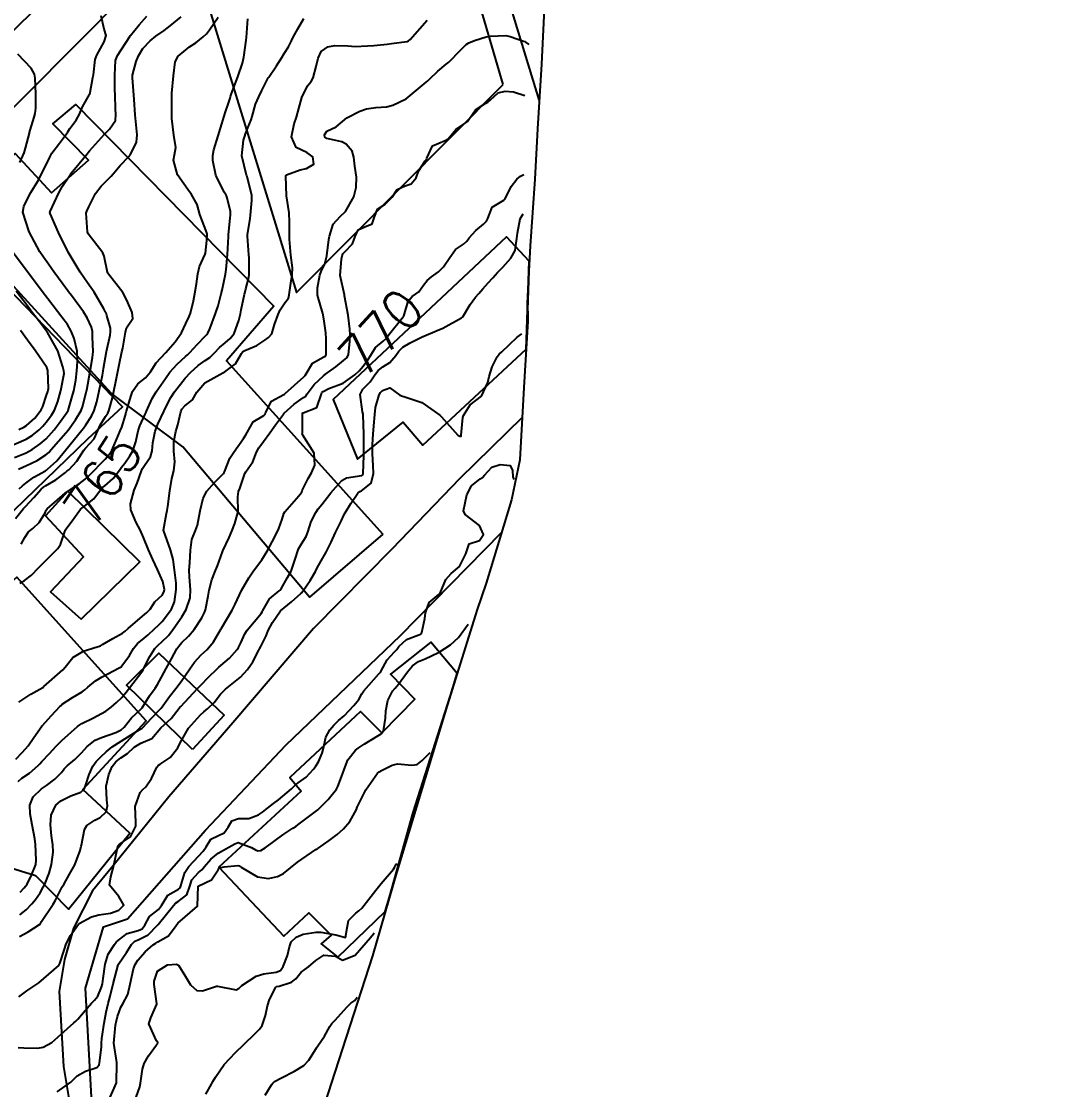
# Model space of a CAD drawing. Header units: metres. Extents: x 318500 to 325275, y 7408834 to 7428799.
# Drawn here: x 324035.7 to 324139.4, y 7420168.2 to 7420276.4 of the extents above; entities that cross this region are included whole.
import ezdxf
from ezdxf.enums import TextEntityAlignment as Align

# ---------------------------------------------------------------- set-up
doc = ezdxf.new("R2010")
doc.units = ezdxf.units.M
doc.header["$MEASUREMENT"] = 0
for name, color, linetype in [('Area', 45, 'Continuous'), ('Cotas', 45, 'Continuous'), ('Curvas de Nivel 1m', 11, 'Continuous'), ('Curvas de Nivel 5m', 15, 'Continuous'), ('Edificações', 30, 'Continuous'), ('Vias Primárias', 230, 'Continuous'), ('Vias Secundárias', 230, 'Continuous')]:
    doc.layers.add(name, color=color, linetype=linetype)
doc.styles.add('Style-STANDARD', font='STANDARD.shx')

msp = doc.modelspace()

# ---------------------------------------------------------------- linework, layer by layer
at = {"layer": 'Area'}
msp.add_lwpolyline([(324088.82, 7420281.19), (324088.4, 7420272.07), (324087.98, 7420265.51), (324087.72, 7420260.42), (324087.24, 7420253.67), (324086.99, 7420248.57), (324086.96, 7420247.8), (324087.01, 7420246.85), (324087.01, 7420246.05), (324086.61, 7420239.33), (324086.22, 7420232.01), (324085.36, 7420227.96), (324082.8, 7420219.51), (324081.86, 7420216.74), (324076.85, 7420200.75), (324075.38, 7420196.3), (324075.41, 7420196.03), (324071.28, 7420181.8), (324068.64, 7420173.56), (324067.12, 7420168.86), (324065.32, 7420163.28)], dxfattribs=at)
at = {"layer": 'Curvas de Nivel 1m', "flags": 128}
for points, elevation in [([(324035.15, 7420226.07), (324035.96, 7420227.07), (324036.15, 7420227.29), (324037.02, 7420228.21), (324037.76, 7420229.05), (324037.98, 7420229.25), (324038.17, 7420229.36), (324039.24, 7420229.98), (324040.2, 7420230.73), (324040.36, 7420230.86), (324040.55, 7420231.01), (324041.35, 7420231.86), (324042.06, 7420232.99), (324042.23, 7420233.2), (324043.1, 7420234.12), (324043.49, 7420234.98), (324043.73, 7420235.51), (324044.27, 7420236.41), (324044.49, 7420236.75), (324044.59, 7420236.97), (324044.96, 7420238.3), (324045.11, 7420238.96), (324045.31, 7420239.94), (324045.52, 7420240.95), (324045.66, 7420241.63), (324045.92, 7420242.95), (324046, 7420243.31), (324046.29, 7420244.94), (324046.39, 7420245.37), (324047.03, 7420246.31), (324046.95, 7420246.93), (324046.43, 7420248.18), (324046, 7420248.95), (324044.47, 7420250.93), (324044.45, 7420250.97), (324044.14, 7420252.63), (324043.98, 7420252.98), (324042.52, 7420254.9), (324042.46, 7420255), (324042.43, 7420255.09), (324042.31, 7420257), (324042.36, 7420257.19), (324042.56, 7420257.61), (324043.26, 7420258.99), (324043.83, 7420259.73), (324044.59, 7420260.5), (324044.83, 7420260.73), (324045.03, 7420260.96), (324045.76, 7420261.8), (324046.63, 7420262.73), (324046.72, 7420262.85), (324046.78, 7420262.94), (324047.4, 7420264.18), (324047.46, 7420264.93), (324047.34, 7420266.26), (324047.28, 7420266.93), (324047.15, 7420268.48), (324047.12, 7420268.94), (324046.98, 7420270.68), (324047, 7420270.94), (324047.36, 7420272.33), (324047.59, 7420272.93), (324048.05, 7420273.65), (324048.78, 7420274.44), (324049.37, 7420274.91), (324050.2, 7420275.48), (324050.8, 7420275.94), (324051.91, 7420276.87)], 763), ([(324035.46, 7420231.08), (324035.97, 7420231.31), (324036.21, 7420231.41), (324037.33, 7420231.95), (324038.22, 7420232.51), (324038.51, 7420232.76), (324038.77, 7420233.04), (324040.25, 7420234.73), (324040.49, 7420235.02), (324041.21, 7420236.06), (324041.78, 7420237), (324041.93, 7420237.36), (324042.31, 7420238.84), (324042.34, 7420238.97), (324042.35, 7420239), (324042.36, 7420239.05), (324042.71, 7420240.99), (324042.96, 7420242.38), (324043, 7420242.99), (324042.95, 7420244.42), (324042.94, 7420244.99), (324042.85, 7420245.45), (324042.4, 7420246.39), (324042.03, 7420247), (324040.81, 7420248.64), (324040.52, 7420249.02), (324040.44, 7420249.12), (324039.03, 7420251.04), (324038.8, 7420251.37), (324038.48, 7420251.83), (324037.97, 7420252.54), (324037.62, 7420253.06), (324036.52, 7420255.08), (324035.9, 7420257.09), (324035.99, 7420257.65), (324036.57, 7420258.83), (324036.71, 7420259.08), (324037.42, 7420260.24), (324037.84, 7420261.06), (324038.62, 7420262.67), (324038.84, 7420263.05), (324039.6, 7420264.07), (324040.3, 7420265.03), (324040.44, 7420265.23), (324040.66, 7420265.54), (324041.29, 7420266.39), (324041.64, 7420267.01), (324041.94, 7420267.76), (324042.63, 7420269), (324042.66, 7420269.04), (324042.7, 7420269.2), (324042.99, 7420270.73), (324043.03, 7420271), (324043.21, 7420272.54), (324043.37, 7420272.99), (324044.13, 7420274.34), (324044.32, 7420274.98), (324044.14, 7420275.63), (324043.81, 7420276.98)], 761), ([(324035.48, 7420207.48), (324035.89, 7420207.74), (324036.69, 7420208.28), (324037.91, 7420208.95), (324037.97, 7420208.99), (324038.02, 7420209.05), (324039.93, 7420210.74), (324040.18, 7420211.02), (324040.96, 7420211.99), (324041.95, 7420212.6), (324042.24, 7420212.71), (324043.07, 7420212.98), (324043.74, 7420213.19), (324043.97, 7420213.31), (324045, 7420213.93), (324045.98, 7420214.46), (324046.26, 7420214.67), (324046.57, 7420214.93), (324048, 7420216.17), (324048.41, 7420216.51), (324048.79, 7420216.9), (324049.27, 7420217.64), (324050.03, 7420218.34), (324050.21, 7420218.71), (324050.23, 7420218.89), (324050.05, 7420219.68), (324049.52, 7420220.9), (324049.05, 7420221.93), (324048.62, 7420222.9), (324048.11, 7420224.15), (324047.77, 7420224.92), (324047.37, 7420225.68), (324046.83, 7420226.93), (324046.78, 7420227.55), (324047.17, 7420228.93), (324047.45, 7420229.65), (324047.9, 7420230.91), (324047.99, 7420231.12), (324048.21, 7420231.43), (324048.81, 7420232.32), (324048.98, 7420232.91), (324049.06, 7420233.73), (324049.29, 7420234.9), (324049.55, 7420235.62), (324050.16, 7420236.89), (324050.2, 7420236.97), (324050.28, 7420237.15), (324050.88, 7420238.31), (324051.23, 7420238.88), (324052.32, 7420240.29), (324052.85, 7420240.85), (324053.64, 7420241.55), (324054.35, 7420242.06), (324054.81, 7420242.38), (324055.28, 7420242.83), (324055.81, 7420243.37), (324056.38, 7420243.87), (324056.88, 7420244.3), (324057.28, 7420244.8), (324057.75, 7420246.13), (324057.92, 7420246.79), (324058.01, 7420247.19), (324058.32, 7420248.78), (324058.35, 7420248.88), (324058.45, 7420249.31), (324058.78, 7420250.46), (324058.82, 7420250.78), (324058.8, 7420252.46), (324058.78, 7420252.78), (324058.65, 7420254.65), (324058.65, 7420254.78), (324058.89, 7420256.43), (324058.93, 7420256.78), (324059.09, 7420258.25), (324059.06, 7420258.78), (324058.6, 7420260.69), (324058.57, 7420260.78), (324058.55, 7420260.83), (324058.07, 7420262.79), (324058.23, 7420264.37), (324058.35, 7420264.78), (324058.43, 7420265.01), (324058.66, 7420265.61), (324059, 7420266.45), (324059.11, 7420266.78), (324059.46, 7420268.01), (324059.78, 7420268.77), (324060.09, 7420269.4), (324060.73, 7420270.68), (324060.78, 7420270.76), (324061.58, 7420271.91), (324062.1, 7420272.74), (324062.36, 7420273.15), (324062.78, 7420273.83), (324063.08, 7420274.43), (324063.22, 7420274.72), (324063.73, 7420275.65), (324064.35, 7420276.71)], 766), ([(324035.51, 7420229.08), (324035.86, 7420229.39), (324036.18, 7420229.65), (324037.01, 7420230.24), (324038.2, 7420230.91), (324038.29, 7420230.96), (324038.4, 7420231.05), (324039.34, 7420231.9), (324040.23, 7420233.02), (324041.86, 7420235), (324042.03, 7420235.22), (324042.26, 7420235.56), (324042.84, 7420236.42), (324043.12, 7420236.99), (324043.39, 7420237.88), (324043.63, 7420238.98), (324043.94, 7420240.59), (324044.01, 7420240.97), (324044.06, 7420241.25), (324044.36, 7420242.97), (324044.72, 7420244.63), (324044.78, 7420244.96), (324044.77, 7420245.35), (324044.41, 7420246.61), (324044.32, 7420246.88), (324044.27, 7420246.97), (324044.08, 7420247.31), (324043.1, 7420248.99), (324042.45, 7420249.94), (324041.71, 7420251.01), (324040.49, 7420253.02), (324039.5, 7420255.04), (324038.65, 7420256.94), (324038.63, 7420257.05), (324038.66, 7420257.15), (324039.53, 7420259.04), (324039.9, 7420259.71), (324040.6, 7420260.77), (324040.7, 7420260.91), (324040.8, 7420261.02), (324041.61, 7420262.01), (324042.41, 7420263), (324042.51, 7420263.13), (324042.63, 7420263.28), (324044.17, 7420264.98), (324044.41, 7420265.22), (324044.66, 7420265.48), (324045.26, 7420266.37), (324045.32, 7420266.96), (324045.28, 7420267.55), (324045.24, 7420268.96), (324045.22, 7420269.47), (324045.19, 7420270.96), (324045.28, 7420272.43), (324045.46, 7420272.96), (324046.72, 7420274.88), (324046.75, 7420274.94), (324046.76, 7420274.96), (324046.78, 7420274.98), (324047.67, 7420276.06), (324048.43, 7420276.92)], 762), ([(324035.71, 7420223.46), (324036.11, 7420224.16), (324036.48, 7420224.71), (324036.89, 7420225.06), (324037.53, 7420225.66), (324038.14, 7420226.64), (324038.27, 7420226.92), (324038.37, 7420227.05), (324040.17, 7420228.62), (324040.72, 7420229.01), (324041.6, 7420229.58), (324042.19, 7420230.05), (324042.68, 7420230.5), (324043.17, 7420230.98), (324043.67, 7420231.52), (324044.22, 7420232.08), (324044.63, 7420232.56), (324044.89, 7420232.96), (324045.41, 7420234.12), (324045.74, 7420234.95), (324045.9, 7420235.3), (324046.27, 7420236.53), (324046.35, 7420236.87), (324046.38, 7420236.94), (324046.82, 7420238.42), (324047.01, 7420238.93), (324047.54, 7420239.7), (324048.32, 7420240.31), (324048.83, 7420240.91), (324049.4, 7420241.84), (324050.36, 7420242.89), (324051.32, 7420243.94), (324051.94, 7420244.87), (324052.4, 7420245.8), (324052.74, 7420246.52), (324052.87, 7420246.86), (324053.18, 7420248.1), (324053.32, 7420248.85), (324053.46, 7420249.84), (324053.62, 7420250.85), (324053.76, 7420251.57), (324054.35, 7420252.84), (324054.39, 7420252.94), (324054.51, 7420254.21), (324054.54, 7420254.82), (324054.54, 7420254.84), (324054.52, 7420255), (324053.82, 7420256.85), (324053.54, 7420257.87), (324052.98, 7420258.86), (324052.58, 7420259.39), (324051.56, 7420260.88), (324051.15, 7420262.36), (324051.24, 7420262.88), (324051.39, 7420263.63), (324051.19, 7420264.88), (324050.98, 7420266.58), (324050.96, 7420266.89), (324050.96, 7420268.63), (324050.96, 7420268.89), (324050.97, 7420269.14), (324051.13, 7420270.88), (324051.32, 7420272.31), (324051.61, 7420272.88), (324052.77, 7420273.84), (324053.4, 7420274.23), (324054.16, 7420274.85), (324054.48, 7420275.15), (324054.8, 7420275.53), (324055.66, 7420276.83)], 764), ([(324035.19, 7420201.7), (324035.82, 7420202.39), (324036.15, 7420202.74), (324036.43, 7420203.06), (324037.01, 7420203.88), (324037.82, 7420205.05), (324037.83, 7420205.07), (324037.85, 7420205.09), (324038.79, 7420206.11), (324039.64, 7420207.02), (324039.76, 7420207.15), (324039.88, 7420207.26), (324040.93, 7420207.96), (324041.9, 7420208.53), (324042.18, 7420208.71), (324042.47, 7420208.98), (324043.25, 7420209.64), (324043.92, 7420210.05), (324045.66, 7420210.94), (324045.83, 7420211.04), (324045.93, 7420211.14), (324046.68, 7420212.2), (324047.11, 7420212.92), (324047.49, 7420213.4), (324047.97, 7420213.8), (324048.59, 7420214.3), (324049.23, 7420214.9), (324049.62, 7420215.27), (324050, 7420215.63), (324050.94, 7420216.88), (324051.25, 7420217.64), (324051.43, 7420218.87), (324051.4, 7420219.52), (324051.25, 7420220.87), (324051.12, 7420221.91), (324050.83, 7420222.88), (324050.12, 7420224.89), (324050.44, 7420226.59), (324050.5, 7420226.88), (324050.57, 7420227.3), (324050.76, 7420228.88), (324050.96, 7420230.11), (324051.18, 7420230.88), (324051.29, 7420231.8), (324051.19, 7420232.88), (324051.19, 7420233.82), (324051.39, 7420234.87), (324051.59, 7420235.55), (324051.9, 7420236.87), (324052, 7420237.14), (324052.29, 7420237.46), (324053.07, 7420238.08), (324053.51, 7420238.85), (324054.32, 7420239.79), (324056.13, 7420240.81), (324056.26, 7420240.88), (324056.33, 7420240.92), (324057.41, 7420241.73), (324058.02, 7420242.79), (324058.17, 7420242.98), (324058.36, 7420243.09), (324059.57, 7420243.57), (324060.38, 7420244.11), (324060.75, 7420244.39), (324061.09, 7420244.75), (324061.36, 7420245.71), (324061.73, 7420246.74), (324061.94, 7420247.21), (324062.43, 7420247.91), (324062.77, 7420248.39), (324062.85, 7420248.72), (324063.04, 7420250.14), (324063.15, 7420250.72), (324063.2, 7420251.44), (324063.03, 7420252.72), (324062.89, 7420254.35), (324062.88, 7420254.72), (324062.88, 7420256.39), (324062.87, 7420256.73), (324062.84, 7420257.01), (324062.57, 7420258.73), (324062.51, 7420260.73), (324062.52, 7420260.81), (324062.6, 7420260.88), (324063.95, 7420261.37), (324064.61, 7420261.5), (324065.35, 7420261.96), (324065.26, 7420262.69), (324064.63, 7420263.14), (324063.55, 7420263.62), (324063.08, 7420264.72), (324063.35, 7420266.04), (324063.6, 7420266.72), (324063.82, 7420267.58), (324064.12, 7420268.71), (324064.72, 7420269.88), (324065.09, 7420270.33), (324065.28, 7420270.69), (324065.59, 7420271.84), (324065.79, 7420272.69), (324066.1, 7420273.36), (324066.78, 7420273.84), (324067.49, 7420273.96), (324068.78, 7420273.91), (324069.54, 7420273.87), (324070.78, 7420273.91), (324071.42, 7420273.97), (324072.78, 7420274.11), (324073.21, 7420274.16), (324074.79, 7420274.37), (324074.94, 7420274.42), (324075.1, 7420274.57), (324076.81, 7420276.54)], 767), ([(324035.41, 7420199.44), (324035.78, 7420199.78), (324036.55, 7420200.3), (324037.43, 7420201.05), (324037.61, 7420201.24), (324037.81, 7420201.45), (324038.58, 7420202.27), (324039.28, 7420203.03), (324039.84, 7420203.6), (324041.42, 7420205), (324041.66, 7420205.18), (324041.85, 7420205.3), (324042.98, 7420205.86), (324043.87, 7420206.31), (324044.29, 7420206.55), (324044.82, 7420206.96), (324045.38, 7420207.45), (324045.9, 7420207.95), (324046.35, 7420208.49), (324046.68, 7420208.93), (324047.93, 7420210.54), (324048.07, 7420210.76), (324048.15, 7420210.91), (324048.76, 7420212.09), (324049.26, 7420212.9), (324049.6, 7420213.26), (324049.97, 7420213.58), (324050.63, 7420214.23), (324051.12, 7420214.87), (324052, 7420216.12), (324052.44, 7420216.85), (324052.83, 7420218.05), (324052.88, 7420218.85), (324052.76, 7420220.15), (324052.74, 7420220.85), (324052.8, 7420221.57), (324052.86, 7420222.85), (324053, 7420223.95), (324053.36, 7420224.84), (324053.57, 7420225.39), (324053.86, 7420226.83), (324054.16, 7420228.12), (324054.51, 7420228.83), (324055.28, 7420229.73), (324056.2, 7420230.64), (324056.27, 7420230.73), (324056.3, 7420230.81), (324056.85, 7420232.17), (324057.24, 7420232.79), (324058.24, 7420234.16), (324058.48, 7420234.54), (324058.6, 7420234.78), (324059.2, 7420235.84), (324060.28, 7420236.51), (324060.41, 7420236.63), (324060.47, 7420236.76), (324061.08, 7420237.96), (324062.31, 7420238.62), (324062.38, 7420238.66), (324062.46, 7420238.73), (324064.33, 7420240.4), (324064.48, 7420240.55), (324064.57, 7420240.7), (324065.22, 7420241.81), (324066.36, 7420242.44), (324066.52, 7420242.52), (324066.61, 7420242.68), (324066.59, 7420244.47), (324066.58, 7420244.68), (324066.57, 7420244.86), (324066.4, 7420246.06), (324066.31, 7420246.68), (324066.27, 7420246.83), (324065.72, 7420248.69), (324065.72, 7420249.42), (324065.96, 7420250.69), (324066.09, 7420251.07), (324066.48, 7420251.87), (324066.68, 7420252.68), (324066.87, 7420254.32), (324066.93, 7420254.67), (324067.32, 7420255.88), (324068.03, 7420256.66), (324068.56, 7420257.16), (324069.39, 7420258.64), (324069.64, 7420259.57), (324069.67, 7420260.63), (324069.51, 7420261.74), (324069.4, 7420262.64), (324069.24, 7420263.25), (324068.64, 7420263.98), (324068.19, 7420264.21), (324066.65, 7420264.54), (324066.45, 7420264.68), (324066.43, 7420264.91), (324066.66, 7420265.27), (324067.62, 7420265.71), (324068.68, 7420266.65), (324070, 7420267.32), (324070.69, 7420267.54), (324071.63, 7420267.68), (324072.7, 7420267.75), (324073.36, 7420267.93), (324074.71, 7420268.57), (324076.73, 7420270.24), (324076.89, 7420270.37), (324077.06, 7420270.54), (324077.91, 7420271.36), (324078.75, 7420272.06), (324079, 7420272.27), (324079.26, 7420272.51), (324080, 7420273.28), (324080.78, 7420274.06), (324081.03, 7420274.24), (324081.63, 7420274.48), (324082.79, 7420274.83), (324083.25, 7420274.91), (324084.8, 7420274.96), (324085.23, 7420274.87), (324086.57, 7420274.41), (324086.73, 7420274.35), (324086.79, 7420274.31), (324087.11, 7420274.06)], 768), ([(324035.63, 7420188.25), (324036.04, 7420188.66), (324036.32, 7420189.06), (324036.78, 7420189.94), (324037.2, 7420191.05), (324037.25, 7420191.48), (324037.17, 7420193.06), (324037.1, 7420193.65), (324036.82, 7420195.06), (324036.62, 7420196.18), (324036.61, 7420197.06), (324036.94, 7420197.88), (324037.77, 7420198.69), (324038.3, 7420199.04), (324039.14, 7420199.67), (324039.79, 7420200.36), (324040.09, 7420200.72), (324040.39, 7420201.01), (324041.14, 7420201.67), (324041.82, 7420202.33), (324042.13, 7420202.68), (324042.41, 7420202.98), (324043.2, 7420203.62), (324043.84, 7420203.91), (324045.31, 7420204.41), (324045.85, 7420204.68), (324046.15, 7420204.94), (324046.9, 7420205.89), (324047.88, 7420206.79), (324047.94, 7420206.85), (324047.98, 7420206.91), (324048.7, 7420208.1), (324049.3, 7420208.9), (324049.54, 7420209.27), (324049.92, 7420210.01), (324050.4, 7420210.88), (324050.95, 7420211.87), (324051.48, 7420212.87), (324051.68, 7420213.15), (324051.97, 7420213.48), (324052.67, 7420214.16), (324053.25, 7420214.84), (324054, 7420216.02), (324054.28, 7420216.56), (324054.37, 7420216.83), (324054.66, 7420218.19), (324054.77, 7420218.82), (324055.01, 7420219.87), (324055.41, 7420220.82), (324055.61, 7420221.27), (324056.09, 7420222.69), (324056.14, 7420222.81), (324056.77, 7420224.14), (324057.05, 7420224.8), (324057.36, 7420225.56), (324057.7, 7420226.79), (324057.64, 7420228.27), (324057.73, 7420228.79), (324057.85, 7420229.11), (324058.19, 7420230.13), (324058.36, 7420230.61), (324058.47, 7420230.78), (324059.19, 7420231.8), (324059.56, 7420232.77), (324059.77, 7420233.23), (324060.24, 7420233.87), (324060.89, 7420234.75), (324061.46, 7420235.55), (324062.28, 7420236.62), (324062.33, 7420236.68), (324062.36, 7420236.73), (324063.35, 7420237.66), (324064.3, 7420238.31), (324064.53, 7420238.47), (324064.69, 7420238.7), (324065.37, 7420239.64), (324066.33, 7420240.52), (324066.54, 7420240.68), (324067.57, 7420241.44), (324068.35, 7420242.05), (324068.68, 7420242.32), (324068.87, 7420242.64), (324069.01, 7420244.02), (324069.02, 7420244.64), (324069, 7420245.24), (324068.83, 7420246.64), (324068.47, 7420248.61), (324068.46, 7420248.65), (324068.44, 7420248.72), (324068.03, 7420250.66), (324068.15, 7420252.32), (324068.22, 7420252.65), (324068.29, 7420252.86), (324068.5, 7420253.07), (324069.28, 7420253.87), (324069.53, 7420254.63), (324069.85, 7420255.31), (324070.53, 7420255.6), (324071.24, 7420255.91), (324071.49, 7420256.61), (324071.78, 7420257.39), (324072.56, 7420257.9), (324073.28, 7420258.59), (324073.79, 7420259.37), (324074.59, 7420259.75), (324075.2, 7420259.95), (324075.7, 7420260.55), (324075.94, 7420261.22), (324076.63, 7420262.28), (324076.74, 7420262.43), (324076.78, 7420262.54), (324077.37, 7420263.81), (324078.65, 7420264.34), (324078.94, 7420264.52), (324079.71, 7420265.46), (324080.67, 7420266.1), (324080.9, 7420266.27), (324081.05, 7420266.48), (324081.73, 7420267.44), (324082.7, 7420268.08), (324082.95, 7420268.21), (324083.22, 7420268.45), (324084.01, 7420269.16), (324084.72, 7420269.33), (324085.55, 7420269.26), (324086.71, 7420268.9)], 769), ([(324035.57, 7420183.75), (324036.42, 7420184.22), (324037.59, 7420184.95), (324037.64, 7420185), (324037.67, 7420185.05), (324037.79, 7420185.25), (324038.97, 7420187.03), (324039.2, 7420187.44), (324039.63, 7420188.3), (324039.89, 7420188.76), (324040.04, 7420189.01), (324040.61, 7420190.05), (324041.14, 7420191), (324041.68, 7420192.46), (324041.8, 7420192.88), (324041.83, 7420192.99), (324042.12, 7420194.58), (324042.38, 7420194.98), (324043.19, 7420195.52), (324043.73, 7420195.81), (324044.34, 7420196.36), (324044.47, 7420196.96), (324044.39, 7420197.6), (324044.32, 7420198.96), (324044.59, 7420200.16), (324044.94, 7420200.95), (324045.31, 7420201.44), (324045.81, 7420201.82), (324046.49, 7420202.26), (324047.15, 7420202.92), (324047.83, 7420203.31), (324048.94, 7420203.8), (324049.85, 7420204.89), (324050.91, 7420205.83), (324051.73, 7420206.86), (324051.8, 7420206.95), (324051.88, 7420207.05), (324053.57, 7420208.84), (324053.91, 7420209.21), (324054.71, 7420210.04), (324055.53, 7420210.81), (324055.74, 7420211), (324055.94, 7420211.17), (324056.81, 7420211.93), (324057.58, 7420212.79), (324057.73, 7420213.02), (324057.97, 7420213.49), (324058.37, 7420214.39), (324058.61, 7420214.77), (324060.01, 7420216.46), (324060.13, 7420216.62), (324060.2, 7420216.75), (324060.85, 7420217.92), (324061.84, 7420218.73), (324061.95, 7420218.82), (324062.04, 7420218.96), (324062.7, 7420220.08), (324063.05, 7420220.72), (324063.53, 7420222.15), (324063.69, 7420222.71), (324063.81, 7420222.99), (324064.1, 7420223.49), (324064.56, 7420224.25), (324064.74, 7420224.69), (324065.08, 7420225.75), (324065.54, 7420226.69), (324065.8, 7420227.04), (324066.16, 7420227.5), (324067.08, 7420228.67), (324067.59, 7420229.25), (324068.19, 7420229.93), (324068.65, 7420230.19), (324070.2, 7420230.43), (324070.32, 7420230.5), (324070.35, 7420230.62), (324070.4, 7420232.44), (324070.41, 7420232.62), (324070.42, 7420234.45), (324070.41, 7420234.62), (324070.34, 7420236.56), (324070.33, 7420236.62), (324070.28, 7420236.88), (324070.05, 7420238.62), (324070.32, 7420239.15), (324071.04, 7420239.9), (324071.54, 7420240.61), (324071.87, 7420241.07), (324072.34, 7420241.43), (324073.06, 7420241.88), (324073.66, 7420242.58), (324073.94, 7420243), (324074.37, 7420243.42), (324075.1, 7420243.84), (324076.39, 7420244.5), (324076.42, 7420244.51), (324076.49, 7420244.54), (324077.84, 7420245.09), (324078.4, 7420245.35), (324080.31, 7420246.39), (324080.41, 7420246.45), (324080.44, 7420246.49), (324081.17, 7420247.74), (324081.72, 7420248.47), (324082.05, 7420248.86), (324082.45, 7420249.32), (324082.99, 7420249.93), (324083.47, 7420250.45), (324083.95, 7420250.97), (324084.48, 7420251.53), (324085.31, 7420252.43), (324085.72, 7420253.21), (324085.91, 7420254.42), (324085.97, 7420254.97), (324086.25, 7420256.41), (324086.55, 7420256.9)], 771), ([(324034.44, 7420233.31), (324036.24, 7420234.09), (324036.85, 7420234.46), (324037.55, 7420235.06), (324037.9, 7420235.41), (324038.26, 7420235.83), (324038.79, 7420236.52), (324039.1, 7420237.04), (324039.43, 7420237.9), (324039.73, 7420239.03), (324040.06, 7420240.75), (324040.04, 7420241.02), (324039.95, 7420241.41), (324039.45, 7420243.03), (324038.39, 7420244.91), (324038.28, 7420245.05), (324037.47, 7420246.13), (324036.75, 7420247.07), (324036.42, 7420247.51), (324035.21, 7420249.09)], 759), ([(324035.47, 7420235.08), (324035.99, 7420235.33), (324036.26, 7420235.48), (324037.11, 7420236.22), (324037.75, 7420237.06), (324037.92, 7420237.42), (324038.3, 7420238.55), (324038.43, 7420238.93), (324038.46, 7420239.05), (324038.49, 7420239.22), (324038.43, 7420241.05), (324038.33, 7420241.35), (324037.15, 7420243.07), (324036.38, 7420244.11), (324035.64, 7420245.09)], 758), ([(324035.49, 7420177.65), (324036.3, 7420178.26), (324037.51, 7420179.05), (324039.53, 7420180.81), (324039.64, 7420181.02), (324040.1, 7420182.46), (324040.29, 7420183.01), (324040.72, 7420183.86), (324041.51, 7420184.99), (324041.59, 7420185.07), (324042.84, 7420185.73), (324043.6, 7420185.94), (324044.77, 7420186.12), (324045.6, 7420186.41), (324046.11, 7420186.93), (324045.62, 7420187.79), (324044.68, 7420188.95), (324044.81, 7420189.79), (324045.09, 7420190.95), (324045.47, 7420192.73), (324045.55, 7420192.94), (324045.6, 7420193.03), (324045.69, 7420193.11), (324046.78, 7420193.85), (324047.33, 7420194.92), (324047.33, 7420195.31), (324047.27, 7420196.92), (324047.76, 7420198.33), (324048.03, 7420198.64), (324048.33, 7420198.9), (324048.93, 7420199.75), (324049.44, 7420200.89), (324049.62, 7420201.08), (324049.8, 7420201.18), (324050.81, 7420201.88), (324051.59, 7420202.86), (324051.83, 7420203.35), (324052.67, 7420204.85), (324053.87, 7420206.2), (324054.22, 7420206.48), (324054.63, 7420206.82), (324055.26, 7420207.45), (324055.9, 7420208.27), (324056.4, 7420208.8), (324057.92, 7420210), (324058.64, 7420210.77), (324059.16, 7420211.55), (324059.79, 7420212.75), (324059.84, 7420212.87), (324059.97, 7420213.11), (324060.53, 7420214.2), (324060.74, 7420214.74), (324061.18, 7420215.55), (324061.99, 7420216.73), (324063.1, 7420217.64), (324064.04, 7420218.46), (324064.16, 7420218.57), (324064.25, 7420218.7), (324064.97, 7420219.78), (324065.52, 7420220.69), (324065.7, 7420221.06), (324066.08, 7420221.78), (324066.6, 7420222.67), (324067.09, 7420223.68), (324067.55, 7420224.66), (324067.73, 7420225.05), (324068.14, 7420225.87), (324068.4, 7420226.4), (324068.52, 7420226.64), (324069.11, 7420227.58), (324069.81, 7420228.63), (324070, 7420228.8), (324070.17, 7420228.88), (324071.14, 7420229.65), (324071.39, 7420230.61), (324071.37, 7420231.45), (324071.29, 7420232.61), (324071.29, 7420233.55), (324071.37, 7420234.61), (324071.43, 7420235.44), (324071.52, 7420236.61), (324071.58, 7420237.32), (324071.96, 7420238.6), (324072.1, 7420238.82), (324072.31, 7420239.03), (324073.03, 7420239.3), (324074.06, 7420238.57), (324074.31, 7420238.46), (324074.45, 7420238.43), (324076.3, 7420237.83), (324078.11, 7420236.52), (324078.28, 7420236.35), (324079.94, 7420234.49), (324080.14, 7420234.39), (324080.25, 7420234.41), (324080.28, 7420234.49), (324080.45, 7420236.31), (324080.49, 7420236.49), (324081.19, 7420237.58), (324082.31, 7420238.46), (324082.95, 7420239.83), (324083.09, 7420240.45), (324083.39, 7420241.41), (324083.9, 7420242.44), (324084.11, 7420242.7), (324084.37, 7420242.93), (324085.95, 7420244.42), (324086.39, 7420244.78)], 772), ([(324035.42, 7420172.51), (324036, 7420172.48), (324037.42, 7420172.45), (324037.94, 7420172.53), (324038.82, 7420173.03), (324039.44, 7420173.54), (324041.05, 7420175), (324041.26, 7420175.18), (324041.46, 7420175.38), (324042.2, 7420176.25), (324042.83, 7420176.98), (324043.16, 7420177.29), (324043.49, 7420177.72), (324043.85, 7420178.62), (324043.94, 7420178.96), (324044.04, 7420179.49), (324044.23, 7420180.96), (324044.53, 7420181.97), (324045.16, 7420182.95), (324045.35, 7420183.16), (324045.57, 7420183.39), (324046.46, 7420184.05), (324047.58, 7420184.37), (324047.97, 7420184.52), (324048.25, 7420184.9), (324048.72, 7420185.77), (324049.61, 7420186.49), (324049.93, 7420186.89), (324050.57, 7420187.94), (324051.64, 7420188.54), (324051.82, 7420188.67), (324051.9, 7420188.86), (324052.28, 7420190.23), (324052.68, 7420190.84), (324053.68, 7420191.89), (324054.14, 7420192.37), (324054.46, 7420192.82), (324054.92, 7420193.6), (324055.71, 7420193.97), (324056.27, 7420194.24), (324056.68, 7420194.8), (324057.05, 7420195.47), (324057.73, 7420195.68), (324058.78, 7420195.71), (324059.74, 7420196.07), (324060.15, 7420196.34), (324060.66, 7420196.74), (324061.27, 7420197.22), (324061.76, 7420197.58), (324063.09, 7420198.71), (324063.44, 7420199.04), (324063.78, 7420199.29), (324064.58, 7420199.89), (324065.33, 7420200.68), (324065.53, 7420200.95), (324065.81, 7420201.42), (324066.19, 7420202.3), (324066.28, 7420202.67), (324066.58, 7420203.92), (324066.98, 7420204.66), (324067.37, 7420205.14), (324067.86, 7420205.62), (324068.42, 7420206.1), (324068.94, 7420206.63), (324069.39, 7420207.13), (324069.9, 7420207.73), (324070.22, 7420208.3), (324070.41, 7420208.61), (324071.93, 7420210.34), (324072.05, 7420210.47), (324072.13, 7420210.59), (324072.78, 7420211.76), (324073.53, 7420212.58), (324073.75, 7420212.79), (324073.97, 7420213.1), (324074.72, 7420213.81), (324075.99, 7420214.3), (324076.15, 7420214.37), (324076.28, 7420214.54), (324076.58, 7420215.96), (324076.67, 7420216.53), (324077.01, 7420217.55), (324078.04, 7420218.42), (324078.09, 7420218.47), (324078.13, 7420218.52), (324078.7, 7420219.88), (324079.26, 7420220.5), (324080.08, 7420221.22), (324080.73, 7420222.48), (324081.08, 7420223.5), (324082.11, 7420223.84), (324082.54, 7420224.46), (324082.13, 7420225.36), (324080.67, 7420226.48), (324080.5, 7420226.83), (324080.84, 7420228.48), (324081.3, 7420229.36), (324082.19, 7420230.08), (324082.43, 7420230.22), (324082.62, 7420230.46), (324083.38, 7420231.28), (324084.22, 7420231.55), (324085.21, 7420231.42), (324085.46, 7420230.92), (324085.49, 7420230.3), (324085.6, 7420230.02)], 773), ([(324039.36, 7420168.03), (324040.75, 7420169), (324041.06, 7420169.31), (324041.38, 7420169.64), (324042.25, 7420170.12), (324043.39, 7420170.47), (324043.61, 7420170.75), (324043.66, 7420170.97), (324043.85, 7420172.53), (324043.86, 7420172.96), (324043.88, 7420173.41), (324044.12, 7420174.96), (324044.33, 7420176.09), (324044.53, 7420176.95), (324044.72, 7420177.72), (324045.04, 7420178.95), (324045.53, 7420180.88), (324045.56, 7420180.94), (324046.37, 7420182.11), (324046.88, 7420182.92), (324047.22, 7420183.26), (324047.57, 7420183.4), (324048.58, 7420183.9), (324049.53, 7420184.89), (324049.56, 7420184.92), (324049.59, 7420184.96), (324051.14, 7420186.87), (324051.35, 7420187.13), (324051.62, 7420187.29), (324052.51, 7420187.96), (324052.8, 7420188.84), (324053, 7420189.49), (324053.66, 7420190.21), (324054.01, 7420190.49), (324054.28, 7420190.82), (324054.92, 7420191.57), (324055.68, 7420192.2), (324056.74, 7420192.79), (324057.34, 7420193.14), (324057.7, 7420193.26), (324059.03, 7420192.76), (324059.45, 7420192.52), (324059.69, 7420192.42), (324059.97, 7420192.46), (324060.41, 7420192.74), (324061.15, 7420193.28), (324061.7, 7420193.67), (324062.33, 7420194.1), (324063.23, 7420194.71), (324063.52, 7420194.9), (324063.73, 7420195.05), (324064.68, 7420195.75), (324065.75, 7420196.58), (324065.79, 7420196.62), (324065.85, 7420196.67), (324066.81, 7420197.61), (324067.63, 7420198.65), (324067.68, 7420198.74), (324067.77, 7420198.93), (324068.26, 7420200.17), (324068.41, 7420200.64), (324068.8, 7420201.65), (324069.58, 7420202.62), (324069.83, 7420202.82), (324070.46, 7420203.23), (324071.84, 7420204.08), (324072.15, 7420204.28), (324072.41, 7420204.58), (324072.61, 7420205.84), (324072.63, 7420206.58), (324072.85, 7420207.63), (324073.32, 7420208.58), (324073.58, 7420208.9), (324073.92, 7420209.3), (324074.83, 7420210.56), (324075.33, 7420211.16), (324075.95, 7420211.58), (324076.63, 7420211.85), (324077.96, 7420212.49), (324078.03, 7420212.52), (324079.2, 7420213.27), (324079.98, 7420214.02), (324080.97, 7420215.38)], 774), ([(324047.36, 7420167.49), (324047.73, 7420168.54), (324047.81, 7420168.91), (324048, 7420170.3), (324048.19, 7420170.9), (324048.62, 7420171.68), (324049.43, 7420172.78), (324049.48, 7420172.84), (324049.52, 7420172.89), (324049.56, 7420173.01), (324049.43, 7420173.17), (324048.66, 7420174.9), (324048.85, 7420175.51), (324049.44, 7420176.89), (324049.45, 7420176.93), (324049.17, 7420178.89), (324049.19, 7420179.21), (324049.52, 7420180.25), (324050.55, 7420180.87), (324051.46, 7420180.93), (324051.53, 7420180.92), (324051.65, 7420180.86), (324052.35, 7420179.68), (324052.87, 7420178.84), (324053.5, 7420178.28), (324054.09, 7420178.23), (324055.51, 7420178.73), (324055.6, 7420178.72), (324057.5, 7420178.36), (324057.78, 7420178.5), (324058.06, 7420178.77), (324059.52, 7420179.72), (324060.29, 7420179.98), (324061.53, 7420180.13), (324061.96, 7420180.3), (324062.23, 7420180.72), (324062.67, 7420181.83), (324062.89, 7420182.71), (324063.05, 7420183.22), (324063.57, 7420183.69), (324064.28, 7420183.98), (324065.58, 7420184.17), (324066.06, 7420184.19), (324067.58, 7420183.91), (324068.55, 7420183.66), (324068.71, 7420184.63), (324068.86, 7420185.37), (324069.61, 7420186.11), (324069.9, 7420186.33), (324070.22, 7420186.61), (324071.64, 7420188.44), (324072.16, 7420189.1), (324073.41, 7420190.57), (324073.51, 7420190.74), (324073.68, 7420191.08), (324073.8, 7420191.08)], 776), ([(324054.42, 7420167.77), (324054.99, 7420168.81), (324055.13, 7420169.06), (324055.39, 7420169.51), (324056.27, 7420170.8), (324057.42, 7420171.99), (324058.24, 7420172.77), (324059.45, 7420173.95), (324059.85, 7420174.35), (324060.13, 7420174.74), (324060.47, 7420175.74), (324060.66, 7420176.74), (324060.86, 7420177.37), (324061.51, 7420178.61), (324061.56, 7420178.67), (324061.83, 7420178.73), (324063.1, 7420179.13), (324063.52, 7420179.46), (324064.08, 7420180.14), (324064.81, 7420180.68), (324065.55, 7420181.32), (324066.35, 7420181.87), (324067.55, 7420181.76), (324068.26, 7420181.35), (324069.55, 7420181.84), (324071.09, 7420183.63), (324071.39, 7420184.03), (324071.47, 7420184.13)], 777), ([(324060.42, 7420167.69), (324061.07, 7420168.73), (324061.2, 7420168.91), (324061.38, 7420169.07), (324062.08, 7420169.42), (324063.39, 7420170.1), (324064.33, 7420170.69), (324064.86, 7420171.22), (324065.42, 7420172.12), (324065.63, 7420172.47), (324065.76, 7420172.67), (324066.44, 7420173.66), (324066.98, 7420174.65), (324067.17, 7420174.94), (324067.47, 7420175.25), (324068.71, 7420176.63), (324069.11, 7420177), (324069.49, 7420177.28), (324069.74, 7420177.6)], 778)]:
    msp.add_lwpolyline(points, dxfattribs=dict(at, elevation=elevation))
at = {"layer": 'Curvas de Nivel 5m', "flags": 128}
for points, elevation in [([(324035.6, 7420219.53), (324036.05, 7420219.79), (324036.78, 7420220.34), (324037.47, 7420221.06), (324037.76, 7420221.36), (324038.08, 7420221.68), (324039.45, 7420223.03), (324039.71, 7420223.42), (324040.11, 7420224.64), (324040.21, 7420224.92), (324040.28, 7420225.02), (324041.07, 7420226.08), (324041.73, 7420227), (324042.15, 7420227.32), (324043.09, 7420228.06), (324043.75, 7420228.97), (324043.94, 7420229.2), (324044.18, 7420229.38), (324045.03, 7420230.11), (324045.68, 7420230.95), (324045.89, 7420231.26), (324046.21, 7420231.67), (324046.74, 7420232.42), (324047.03, 7420232.93), (324047.34, 7420233.83), (324047.58, 7420234.93), (324047.73, 7420235.45), (324048.28, 7420236.62), (324048.37, 7420236.82), (324048.42, 7420236.92), (324049, 7420238.21), (324049.39, 7420238.9), (324050.32, 7420240.26), (324050.78, 7420240.88), (324051.51, 7420241.71), (324052.35, 7420242.46), (324052.57, 7420242.64), (324052.79, 7420242.86), (324053.53, 7420243.69), (324054.39, 7420244.58), (324054.52, 7420244.7), (324054.63, 7420244.84), (324054.83, 7420245.27), (324055.41, 7420246.82), (324055.65, 7420247.59), (324055.98, 7420248.82), (324056.07, 7420249.19), (324056.4, 7420250.81), (324056.47, 7420251.28), (324056.61, 7420252.81), (324056.71, 7420254.61), (324056.72, 7420254.81), (324056.88, 7420256.47), (324056.92, 7420256.8), (324056.91, 7420257.16), (324056.57, 7420258.55), (324056.5, 7420258.74), (324056.46, 7420258.81), (324056.27, 7420259.12), (324055.44, 7420260.83), (324055.12, 7420262.33), (324055.11, 7420262.83), (324055.22, 7420263.41), (324055.66, 7420264.82), (324055.9, 7420265.58), (324056.27, 7420266.82), (324056.36, 7420267.14), (324056.7, 7420268.12), (324056.87, 7420268.64), (324056.92, 7420268.81), (324057.02, 7420269.11), (324057.65, 7420270.8), (324058.12, 7420272.16), (324058.27, 7420272.79), (324058.5, 7420274.5), (324058.52, 7420274.78), (324058.67, 7420276.65)], 765), ([(324035.6, 7420262.1), (324036.02, 7420263.09), (324036.16, 7420263.55), (324036.56, 7420265.08), (324036.58, 7420265.15), (324036.65, 7420265.4), (324037.05, 7420266.7), (324037.15, 7420267.07), (324037.21, 7420267.6), (324037.22, 7420269.07), (324037.14, 7420270.66), (324037.08, 7420271.07), (324036.74, 7420271.66), (324035.39, 7420273.09)], 760), ([(324035.6, 7420185.94), (324036.22, 7420186.44), (324036.81, 7420187.06), (324037.17, 7420187.5), (324037.63, 7420188.18), (324037.95, 7420188.73), (324038.11, 7420189.04), (324038.55, 7420190.15), (324038.79, 7420191.03), (324038.96, 7420192.3), (324038.94, 7420193.03), (324038.79, 7420193.95), (324038.68, 7420195.04), (324038.75, 7420196.02), (324039.22, 7420197.03), (324039.75, 7420197.48), (324040.74, 7420197.99), (324041.76, 7420198.37), (324042.1, 7420198.65), (324042.22, 7420198.99), (324042.61, 7420200.16), (324042.97, 7420200.98), (324043.31, 7420201.48), (324043.82, 7420201.98), (324044.32, 7420202.46), (324044.93, 7420202.95), (324045.84, 7420203.54), (324047.49, 7420204.56), (324047.85, 7420204.76), (324047.95, 7420204.81), (324048.05, 7420204.91), (324048.9, 7420205.86), (324049.88, 7420206.87), (324050.74, 7420208.03), (324051.39, 7420208.87), (324051.92, 7420209.56), (324052.81, 7420210.85), (324053.27, 7420211.51), (324053.95, 7420212.27), (324054.24, 7420212.54), (324054.55, 7420212.82), (324055.2, 7420213.59), (324055.91, 7420214.81), (324055.94, 7420214.86), (324055.99, 7420214.97), (324057.07, 7420216.79), (324057.39, 7420217.41), (324058.04, 7420218.78), (324058.77, 7420220.06), (324059.25, 7420220.76), (324060.08, 7420221.9), (324060.63, 7420222.75), (324061.14, 7420223.7), (324061.66, 7420224.74), (324061.8, 7420225.06), (324062.14, 7420225.99), (324062.32, 7420226.56), (324062.41, 7420226.73), (324063.83, 7420228.37), (324064.09, 7420228.7), (324064.12, 7420228.75), (324064.17, 7420228.9), (324064.76, 7420230.13), (324065.12, 7420230.69), (324065.44, 7420231.46), (324065.4, 7420232.69), (324064.25, 7420234.52), (324064.18, 7420234.63), (324064.19, 7420234.7), (324064.2, 7420234.75), (324064.2, 7420236.7), (324064.23, 7420236.76), (324064.28, 7420236.78), (324065.65, 7420237.32), (324066.11, 7420238.68), (324066.17, 7420238.82), (324066.31, 7420238.94), (324066.86, 7420239.22), (324068.32, 7420239.77), (324069.51, 7420240.63), (324069.95, 7420241.01), (324070.34, 7420241.48), (324070.82, 7420242.15), (324071.13, 7420242.61), (324071.6, 7420243.38), (324072.38, 7420244.03), (324072.67, 7420244.31), (324072.89, 7420244.59), (324074.41, 7420246.48), (324074.46, 7420246.57), (324074.9, 7420248.09), (324075.29, 7420248.56), (324075.97, 7420249.02), (324076.46, 7420249.69), (324076.83, 7420250.17), (324077.26, 7420250.53), (324077.97, 7420251.03), (324078.48, 7420251.54), (324079.11, 7420252.51), (324079.68, 7420253.32), (324080.51, 7420253.84), (324080.85, 7420254.15), (324081.09, 7420254.48), (324081.76, 7420255.24), (324082.54, 7420255.86), (324082.84, 7420256.16), (324082.98, 7420256.46), (324083.42, 7420257.59), (324084.57, 7420258.3), (324084.72, 7420258.44), (324085.33, 7420259.69), (324085.89, 7420260.42), (324086.28, 7420260.74), (324086.61, 7420260.89)], 770), ([(324035.06, 7420232.25), (324036.22, 7420232.73), (324036.45, 7420232.84), (324036.82, 7420233.06), (324037.66, 7420233.63), (324038.24, 7420234.15), (324039.05, 7420235.04), (324039.58, 7420235.71), (324040.28, 7420236.69), (324040.41, 7420236.89), (324040.47, 7420237.02), (324040.9, 7420238.42), (324041.05, 7420239.01), (324041.25, 7420240.08), (324041.36, 7420241.01), (324041.42, 7420241.93), (324041.4, 7420243.01), (324041.08, 7420244.31), (324040.8, 7420245.02), (324040.4, 7420245.71), (324039.84, 7420246.46), (324039.4, 7420247.04), (324038.43, 7420248.31), (324037.86, 7420249.06), (324036.47, 7420250.91), (324036.34, 7420251.08), (324035.85, 7420251.71), (324034.82, 7420253.1)], 760), ([(324044.49, 7420166.95), (324045.37, 7420168.94), (324045.42, 7420170.92), (324045.42, 7420170.94), (324045.4, 7420171), (324045.12, 7420172.94), (324045.27, 7420174.77), (324045.31, 7420174.94), (324045.33, 7420175.07), (324045.46, 7420175.65), (324045.82, 7420176.59), (324046.03, 7420176.93), (324046.53, 7420177.89), (324046.76, 7420178.92), (324047.08, 7420180.47), (324047.25, 7420180.91), (324047.35, 7420181.09), (324047.54, 7420181.36), (324048.27, 7420182.19), (324049.09, 7420182.89), (324049.37, 7420183.08), (324049.56, 7420183.19), (324050.64, 7420183.81), (324051.42, 7420184.86), (324051.59, 7420185.1), (324053.58, 7420186.83), (324053.59, 7420186.85), (324053.64, 7420188.83), (324055, 7420189.47), (324055.67, 7420190.49), (324055.78, 7420190.7), (324056.28, 7420190.8), (324057.67, 7420190.94), (324057.8, 7420190.9), (324057.98, 7420190.78), (324059.66, 7420189.79), (324060.77, 7420189.63), (324061.66, 7420189.83), (324062.27, 7420190.11), (324062.99, 7420190.71), (324063.68, 7420191.26), (324065.56, 7420192.54), (324065.69, 7420192.62), (324065.72, 7420192.64), (324065.76, 7420192.67), (324066.9, 7420193.46), (324067.71, 7420194.07), (324068.37, 7420194.64), (324068.98, 7420195.38), (324069.66, 7420196.62), (324069.75, 7420196.83), (324070.63, 7420198.61), (324071.8, 7420200.3), (324071.95, 7420200.43), (324072.26, 7420200.59), (324073.29, 7420201.1), (324073.81, 7420201.24), (324075.26, 7420201.09), (324075.81, 7420201.16), (324076.32, 7420201.55), (324077.12, 7420202.38)], 775)]:
    msp.add_lwpolyline(points, dxfattribs=dict(at, elevation=elevation))
at = {"layer": 'Edificações'}
for points in [[(324084.53, 7420270), (324077.35, 7420294.46), (324072.82, 7420296.06), (324067.92, 7420294.89), (324053.86, 7420280.7), (324063.6, 7420248.95), (324084.53, 7420270)], [(324072.34, 7420224.47), (324064.92, 7420218.1), (324052.09, 7420233.31), (324044.88, 7420238.72), (324028.59, 7420256.5), (324035.12, 7420263.02), (324038.79, 7420259.05), (324042.54, 7420262.35), (324038.94, 7420266.02), (324041.27, 7420267.97), (324061.31, 7420247.57), (324056.51, 7420242.02), (324072.34, 7420224.47)], [(324042.5, 7420234.17), (324045.97, 7420237.39), (324028.35, 7420255.58), (324020.98, 7420248.17), (324024.69, 7420244.62), (324021.85, 7420241.88), (324031.37, 7420231.67), (324027.86, 7420228.1), (324031.76, 7420223.82), (324042.5, 7420234.17)], [(324087.16, 7420252.11), (324084.87, 7420254.58), (324067.3, 7420238.11), (324069.77, 7420232.06), (324074.41, 7420235.83), (324076.37, 7420233.51), (324086.84, 7420243.23)], [(324087.16, 7420252.11), (324086.84, 7420243.23)], [(324037.17, 7420189.92), (324040.52, 7420186.53), (324046.74, 7420194.21), (324041.97, 7420198.62), (324048.39, 7420205.58), (324035.3, 7420220.14), (324027.17, 7420212.93), (324019.79, 7420221.3), (324015.77, 7420225.08), (324013.72, 7420222.92), (324008.65, 7420228.38), (324003.58, 7420223.86), (324012.91, 7420213.72), (324006.39, 7420206.4), (324010.71, 7420202.12), (324009.4, 7420200.52), (324011.66, 7420198.22), (324018.63, 7420195.71), (324037.17, 7420189.92)], [(324041.8, 7420215.86), (324047.72, 7420221.68), (324040.46, 7420228.83), (324038.17, 7420226.35), (324042.04, 7420222.2), (324038.7, 7420218.63), (324041.8, 7420215.86)], [(324079.86, 7420210.36), (324077.19, 7420213.54), (324073.1, 7420210.31), (324075.57, 7420207.77), (324072.22, 7420204.36), (324070.09, 7420206.52), (324062.91, 7420199.83), (324064.06, 7420198.46), (324055.73, 7420190.75), (324062.33, 7420183.79), (324064.86, 7420186.13), (324067.12, 7420183.87), (324066.1, 7420182.99), (324067.78, 7420181.66), (324072.58, 7420186.28)], [(324053.07, 7420202.67), (324046.39, 7420209.19), (324049.65, 7420212.45), (324056.26, 7420206.16), (324053.07, 7420202.67)], [(324079.86, 7420210.36), (324075.38, 7420196.3), (324072.58, 7420186.28)]]:
    msp.add_lwpolyline(points, close=True, dxfattribs=at)
at = {"layer": 'Vias Primárias'}
for points in [[(323415.83, 7419583.3), (323419.05, 7419572.75), (323421.03, 7419562.09), (323421.35, 7419557.37), (323421.62, 7419546.02), (323420.65, 7419534.77), (323419.85, 7419529.55), (323419.49, 7419524.99, 0.238184), (323422.13, 7419522.67), (323425.33, 7419521.77), (323439.38, 7419519.04), (323447.04, 7419517.34, 0.392019), (323449.51, 7419518.78), (323449.89, 7419520.08), (323454.11, 7419536.78), (323456.93, 7419548.51), (323462.14, 7419572.41), (323463.2, 7419579.6, 0.075507), (323463.15, 7419593.44, 0), (323461.93, 7419601.3, 0.173993), (323443.83, 7419629.61, 0.279998), (323404.32, 7419640.18, 0.277838)], [(323958.45, 7420335.14), (323941.37, 7420330.11), (323938.07, 7420329.27, 0.31465), (323934.65, 7420325.31, 0.066989), (323934.92, 7420316.78, 0), (323936.24, 7420308.85), (323937.65, 7420304.58), (323941.58, 7420294.73, -0.266748), (323939.28, 7420278.62, 0), (323933.27, 7420270.92), (323925.55, 7420264.92), (323916.83, 7420257.27), (323908.79, 7420249.72), (323903.44, 7420244.43, 0.13903), (323898.13, 7420235.04), (323896.11, 7420227.95), (323893.31, 7420219.1), (323890.67, 7420210.16), (323887.45, 7420200.86), (323884.01, 7420191.68), (323880.2, 7420182.68), (323875.81, 7420174.94), (323874.49, 7420171.04), (323869.88, 7420161.12)], [(323715.64, 7420145.55, 0), (323709.04, 7420132.94)], [(323840.74, 7420005.61, 0), (323839.68, 7420001, -0.226003)], [(323831.09, 7420001.79, 0), (323833.84, 7420008.44, 0.220888)], [(324088.17, 7420268.46), (324082.88, 7420285.83), (324080.1, 7420294.45, 0.316703), (324075.77, 7420297.71), (324069.96, 7420298.35, 0.233807), (324063.36, 7420295.94), (324051.35, 7420284.23), (324036.15, 7420268.89), (324020.38, 7420253.05), (324005.75, 7420238.84), (323990.41, 7420223.37), (323977.62, 7420210.72), (323972.57, 7420212.21), (323985.43, 7420225.36), (324006.54, 7420246.24), (324025.36, 7420266.05), (324042.04, 7420282.51), (324058.27, 7420298.89), (324069.41, 7420310.72), (324071.67, 7420313.67, 0.186381), (324072.96, 7420318.09), (324071.16, 7420323.71), (324069.74, 7420328.89), (324064.85, 7420342.15, 0.276527)]]:
    msp.add_lwpolyline(points, format="xyb", dxfattribs=at)
for points in [[(324086.45, 7420236.29), (324080.14, 7420230.11), (324073.23, 7420222.95), (324065.31, 7420214.92), (324057.14, 7420205.39), (324050.68, 7420197.88), (324044.99, 7420190.86), (324042.93, 7420188.37)], [(324046.49, 7420185.52), (324054.38, 7420194.51), (324062.55, 7420203.14), (324074.1, 7420214.2), (324084.35, 7420224.65)]]:
    msp.add_lwpolyline(points, dxfattribs=at)
at = {"layer": 'Vias Secundárias'}
for points in [[(324042.93, 7420188.37), (324041.03, 7420184.59), (324040.12, 7420181.41), (324039.57, 7420178.19), (324040, 7420170.6), (324040.72, 7420166.32), (324039.75, 7420158.48), (324037.92, 7420151.11), (324036.46, 7420146.06), (324035.25, 7420140.45), (324034.34, 7420135.05), (324034.03, 7420126.22), (324035.13, 7420118.48), (324035.67, 7420112.05), (324035.73, 7420105.34), (324036.1, 7420099.51), (324036.82, 7420094.99)], [(324049.07, 7420120.66), (324045.4, 7420121.65), (324037.56, 7420123.41), (324037.37, 7420136.07), (324040.78, 7420152.99), (324042.91, 7420166.26), (324042.24, 7420178.5), (324044.07, 7420184.72), (324046.49, 7420185.52)]]:
    msp.add_lwpolyline(points, dxfattribs=at)

# ---------------------------------------------------------------- texts
at = {"layer": 'Cotas', "style": 'Style-STANDARD'}
for s, rotation, p in [('770', 47.2819, (324072.15, 7420244.93, 770)), ('765', 56.9408, (324043.99, 7420230.03, 765))]:
    msp.add_text(s, height=4, rotation=rotation, dxfattribs=at).set_placement(p, align=Align.MIDDLE_CENTER)

doc.saveas('drawing.dxf')
